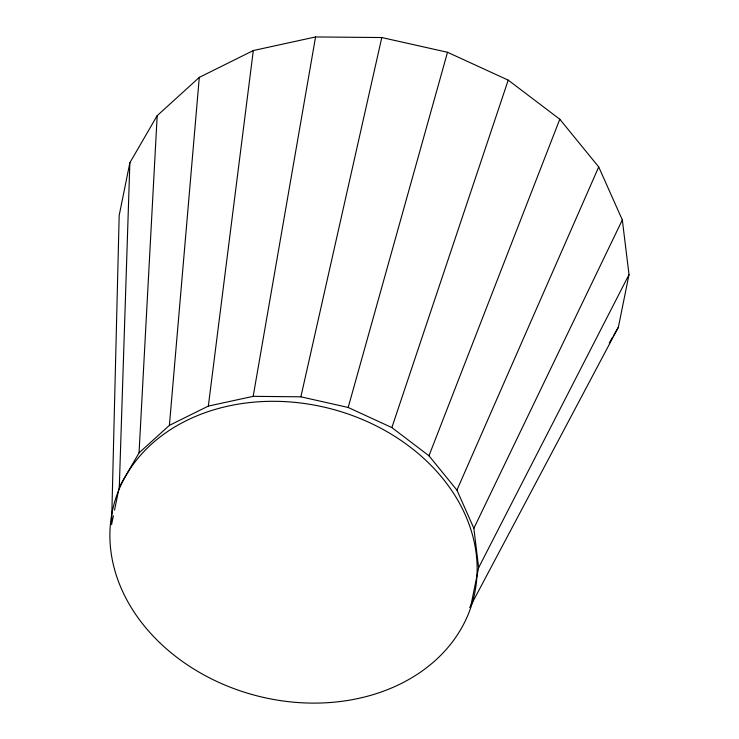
<?xml version="1.0" encoding="UTF-8"?>
<svg xmlns="http://www.w3.org/2000/svg" width="739" height="739" viewBox="0 0 739 739"><rect width="100%" height="100%" fill="white"/><g stroke="black" fill="none" stroke-linecap="round" stroke-linejoin="round"><path stroke-width="1.11" d="M114.527 510.178L119.312 486.752L129.861 162.737L157.185 115.653L199.29 77.383L253.311 50.538L315.553 36.95L381.795 37.541L447.511 52.275L508.22 80.135L559.793 119.238L598.71 166.922L622.321 219.917L629.018 274.631L618.34 327.322L469.718 607.606M119.312 486.752L139.043 452.878L157.185 115.653M139.043 452.878L169.407 425.359L199.29 77.383M169.407 425.359L208.333 406.081L253.311 50.538M208.333 406.081L253.181 396.344L315.553 36.95M129.861 162.737L119.182 215.437L111.561 524.681L113.39 515.757M470.882 605.62L478.632 567.691L629.018 274.631M253.181 396.344L300.875 396.815L381.795 37.541M478.632 567.691L473.865 528.302L456.933 490.123L428.962 455.778L391.864 427.585L348.18 407.475L447.511 52.275M391.864 427.585L508.22 80.135M428.962 455.778L559.793 119.238M456.933 490.123L598.71 166.922M473.865 528.302L622.321 219.917M609.232 343.016L612.649 337.132M613.786 335.173L618.34 327.322M300.875 396.815L348.18 407.475M159.652 642.616A185.812 148.197 14.7 0 0 469.302 611.643A185.812 148.197 14.7 0 0 251.593 402.367A185.812 148.197 14.7 0 0 159.652 642.616"/></g></svg>
